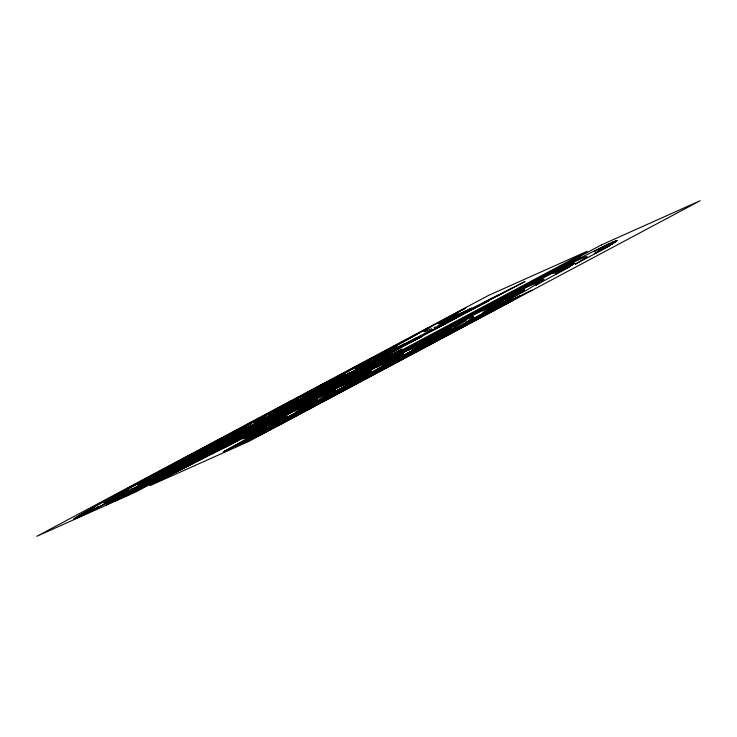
<?xml version="1.0" encoding="UTF-8"?>
<svg xmlns="http://www.w3.org/2000/svg" width="737" height="737" viewBox="0 0 737 737"><rect width="100%" height="100%" fill="white"/><g stroke="black" fill="none" stroke-linecap="round" stroke-linejoin="round"><path stroke-width="1.11" d="M617.026 240.584L600.821 249.493L616.141 241.395L614.234 242.703L598.435 251.133L613.589 243.127L610.347 245.154L594.372 253.675L609.361 245.753L605.27 248.203L575.164 264.251L577.393 262.925A336.514 4.698 -27.9 0 0 579.964 261.377L584.524 258.503M439.51 323.469L438.644 323.856L454.13 315.593L454.711 314.985L439.372 323.092L455.024 314.745L456.931 313.437L441.758 321.452L465.885 307.946L433.549 325.321A336.92 4.708 -27.9 0 0 430.979 326.878L426.428 329.743M287.301 405.175L301.166 396.681M317.407 389.118L317.463 389.044A166.691 2.331 -27.9 0 1 317.887 388.694L317.979 388.629M503.574 301.046L487.212 310.074L502.542 301.967L501.003 303.091L485.278 311.475L500.534 303.414L498.746 304.621M574.206 263.385L557.669 272.497L572.99 264.408L571.304 265.606L555.569 273.989L570.659 266.039M433.586 337.997L433.503 338.071A222.463 3.105 -27.9 0 1 432.039 339.121L416.248 347.542L417.124 347.145M317.131 400.099L316.974 400.237A231.04 3.224 -27.9 0 1 315.602 401.214L299.812 409.625L300.687 409.238M388.758 350.876L388.51 351.088A163.015 2.275 -27.9 0 0 388.371 351.273M284.39 406.538L284.141 406.741A164.047 2.294 -27.9 0 0 283.975 406.953A164.047 2.294 -27.9 0 0 284.086 406.99M400.735 355.529L400.431 355.731A199.423 2.782 -27.9 0 1 398.173 357.178L382.236 365.672L383.111 365.285M325.671 384.447L326.012 384.207A202.435 2.828 -27.9 0 1 328.269 382.761L344.207 374.267L329.199 382.19A231.436 3.234 -27.9 0 1 333.023 379.905L370.471 359.14L369.606 359.527M537.761 283.229L527.683 289.577L497.576 305.634L516.886 295.067L501.823 303.018L504.532 301.322M364.004 375.105L363.709 375.308A198.539 2.773 -27.9 0 1 361.112 376.939L345.128 385.469L346.003 385.073M570.226 266.333L569.332 266.932M468.41 320.825L473.559 316.91L472.988 316.864M498.654 304.676L482.606 313.271L497.797 305.247L497.263 305.597M538.526 283.45L535.817 285.237L568.632 267.393M538.765 283.294L544.164 279.12A298.034 4.164 -27.9 0 0 543.224 279.305L541.382 280.014A267.043 3.731 -27.9 0 0 534.786 282.971L530.041 285.219A297.49 4.155 -27.9 0 0 525.122 287.596L476.646 311.714L514.896 291.585M468.17 320.982L465.489 322.742L496.71 305.956M74.962 518.129L75.45 517.816A173.25 2.423 -27.9 0 1 78.518 515.937L94.603 507.36L79.753 515.209A213.021 2.976 -27.9 0 1 84.7 512.326M108.754 500.11L109.251 499.787A182.103 2.543 -27.9 0 1 112.291 497.926L128.367 489.359L113.507 497.208A220.317 3.077 -27.9 0 1 118.335 494.389L147.151 478.599L132.964 486.088L137.193 483.721M504.937 301.074L523.602 290.737L508.3 298.826L508.88 298.374A270.221 3.777 -27.9 0 0 509.166 298.061L524.68 289.788L523.804 290.185M245.854 438.736L246.011 438.644A266.02 3.713 -27.9 0 0 248.747 436.94L264.546 428.51L263.68 428.897M245.467 438.976L260.354 431.117L223.293 451.892L253.399 435.834L281.221 419.058L241.082 438.404L164.102 478.377L193.978 462.79L193.103 463.177M426.603 342.484L411.983 350.186L428.004 341.646M428.086 341.738L445.111 332.599L430.15 340.503M308.591 405.525L281.377 420.578L295.988 412.858L289.549 416.562L259.442 432.619L287.255 415.843L266.37 425.507L200.252 459.105L242.998 436.58M425.267 343.285L397.658 358.569L412.269 350.858M427.405 342.143L424.015 344.142L438.782 336.339L407.939 353.428L438.045 337.371L466.06 320.531L426.834 339.388L348.748 379.914M392.913 360.329L355.916 380.826L370.14 373.318L360.78 378.578L330.673 394.636L345.754 386.151A340.282 4.754 -27.9 0 0 356.312 380.145L371.411 370.895L350.646 380.605L295.942 408.667A329.439 4.597 -27.9 0 0 290.82 411.301L264.362 425.185L265.228 424.798M84.691 512.335L128.183 488.336L127.317 488.732M409.864 352.231L375.686 370.628L403.692 353.778L394.7 357.602M222.998 438.478L209.4 446.769L258.659 422.522M224.877 437.4L205.006 448.041L219.58 440.348L218.253 441.113A220.529 3.077 -27.9 0 0 213.417 443.932L197.313 452.518L212.21 444.651A182.14 2.543 -27.9 0 0 209.161 446.511L192.891 455.245L193.767 454.858M300.76 396.727L301.654 396.211L287.172 403.858L312.82 389.882M222.952 438.414L226.849 436.286M225.034 437.234L228.958 435.088M226.72 436.276L231.225 433.807A337.878 4.717 -27.9 0 1 237.213 430.445M199.902 450.473L177.295 463.923L225.725 440.035M229.695 434.6L230.312 434.25L216.088 441.758L238.493 429.726M387.984 349.78L380.642 353.815A340.393 4.754 -27.9 0 0 370.094 359.822L355.004 369.099L371.678 361.388L421.638 335.934M417.234 334.211L382.733 353.272L397.492 345.478L396.488 346.068A230.865 3.224 -27.9 0 0 392.637 348.361L376.671 356.874L391.706 348.933A199.395 2.782 -27.9 0 0 389.458 350.379L373.438 358.974L374.304 358.587M199.322 450.694L209.925 444.853M356.247 366.658L395.677 345.358L388.731 349.264M384.677 351.54L429.109 327.532L403.001 341.719L403.867 341.332M139.579 482.385L132.955 486.005A332.829 4.643 -27.9 0 0 123.401 491.376L103.853 503.058L120.757 495.19L164.996 472.592M176.134 462.873L143.503 481.943L188.432 459.842M205.955 447.073L171.214 466.06L185.779 458.368L184.453 459.133A220.529 3.077 -27.9 0 0 179.625 461.952L163.513 470.538L178.409 462.67A182.14 2.543 -27.9 0 0 175.369 464.531L159.1 473.265L159.966 472.878M237.102 430.436L243.809 426.76M349.246 370.462L345.229 372.719A298.282 4.164 -27.9 0 0 341.378 374.884L312.958 390.481L327.652 382.724L326.491 383.397A226.941 3.169 -27.9 0 0 322.373 385.829M114.244 495.697L155.516 473.421L142.011 481.021M136.916 483.785L142.352 480.754M147.63 477.889L189.335 455.383M177.488 462.117L137.57 485.038L153.637 477.622L197.304 455.291M175.719 462.965L186.24 457.244M205.697 447.129L259.148 418.165L250.138 423.167M239.488 429.109L291.161 401.094L262.971 416.387L263.837 416M276.919 409.026L237.277 430.832L251.824 423.149L250.46 423.932A212.965 2.976 -27.9 0 0 245.513 426.815L229.391 435.41L244.279 427.552A173.361 2.423 -27.9 0 0 241.211 429.422L224.96 438.147L225.826 437.76M180.353 460.385L225.347 436.184M216.346 441.196L222.915 437.538M338.219 381.425L377.058 360.356L383.636 357.408L327.523 387.487L330.941 385.958L328.693 387.174A257.066 3.593 -27.9 0 1 315.961 394.028L308.775 397.584L312.156 396.073A261.46 3.648 -27.9 0 1 299.83 402.678L288.139 408.943M144.489 479.649L161.541 470.547L160.666 470.943M213.748 442.633L196.678 451.735L197.544 451.348M247.54 424.613L230.469 433.715L231.344 433.328M322.382 385.829L306.362 394.369L321.35 386.455A198.529 2.773 -27.9 0 0 318.817 388.049L302.695 396.699L303.561 396.313M107.501 501.151L123.07 492.924L122.204 493.311M324.916 385.165A164.038 2.294 -27.9 0 0 324.999 385.175L340.595 376.939L339.72 377.326M176.889 464.596L160.942 473.025L161.818 472.638M217.019 443.573L200.731 452.177L201.606 451.79M333.032 381.637L349.264 373.06L348.389 373.447M466.853 310.378L450.814 318.854L451.68 318.467M137.322 486.742L154.254 477.788L140.233 485.259A212.302 2.966 -27.9 0 0 150.716 479.916L170.394 469.552L156.714 476.848L160.804 474.748M253.04 425.406L239.322 432.72L256.623 423.563M222.832 441.592L205.531 450.74L219.248 443.425L216.825 444.669A212.33 2.966 -27.9 0 1 206.351 450.003L189.391 458.976L203.44 451.486A188.681 2.635 -27.9 0 1 194.909 455.788L176.475 465.489L177.35 465.102M238.595 433.476L225.255 440.597L247.402 428.934A304.538 4.256 -27.9 0 0 252.69 426.198L284.473 409.726L231.142 437.824M272.395 415.456L259.046 422.577L281.193 410.914A304.538 4.256 -27.9 0 0 286.49 408.178L293.271 404.631M344.179 377.187L330.563 384.447L363.986 366.989M195.416 456.876L213.38 447.377L212.505 447.764M266.499 419.049L248.516 428.556L249.392 428.169M300.291 401.029L282.317 410.537L283.183 410.15M318.264 391.706L266.997 418.736M454.913 318.854L409.155 342.981M285.228 410.5L210.257 450.445A253.344 3.538 -27.9 0 1 196.825 457.566L189.455 461.205L192.643 459.777A270.304 3.777 -27.9 0 1 184.167 464.255L168.395 472.334L171.546 470.925M271.428 421.149L317.196 397.013M288.066 413.66L273.768 421.288L290.433 412.471A229.594 3.206 -27.9 0 1 297.444 408.98L298.936 408.234L284.408 415.981L309.789 402.946A173.895 2.432 -27.9 0 1 313.345 401.297M355.464 378.468L340.77 386.299L358.099 377.187A134.337 1.879 -27.9 0 1 361.885 375.419M365.073 374.203A160.279 2.239 -27.9 0 0 365.036 374.184L349.458 382.411L350.324 382.024M503.426 300.751L487.848 308.987L488.714 308.6M311.631 403.701L295.62 412.232L310.572 404.337M259.175 433.467L223.818 451.753L494.785 307.265L501.363 304.317L234.9 446.576L250.359 438.893M268.259 428.787L505.868 302.087L512.445 299.139L252.404 437.52L255.702 436.046M276.412 426.52L512.169 300.797M504.43 303.598L520.681 295.5L249.714 439.998L243.136 442.937L502.993 304.639L499.714 306.113M270.571 429.625L254.44 437.658L525.417 293.169L531.985 290.221M158.842 477.622L241.34 434.139A252.809 3.528 -27.9 0 0 254.339 427.22L261.617 423.618L258.328 425.092A254.035 3.547 -27.9 0 0 271.142 418.248L384.778 357.058L391.356 354.119L297.757 404.576A271.354 3.786 -27.9 0 1 226.876 442.375L113.82 501.547L158.077 478.47L154.936 479.879M164.462 474.849L146.976 483.619L150.09 482.228M145.558 484.605L106.165 504.808L162.61 475.107A270.553 3.777 -27.9 0 0 226.554 441.242L274.984 415.41A270.249 3.777 -27.9 0 0 338.283 381.388M327.698 386.335L318.845 390.923A337.638 4.717 -27.9 0 1 313.52 393.678L271.363 415.631L285.053 408.335L282.575 409.606A201.256 2.81 -27.9 0 1 272.027 414.986L255.066 423.95L269.116 416.46A177.073 2.469 -27.9 0 1 260.612 420.753L242.215 430.436L243.081 430.049M289.982 406.373L350.305 374.626L314.671 393.291L315.537 392.895M200.381 454.305L248.461 428.934L217.304 445.074A306.214 4.275 -27.9 0 1 199.045 454.508M166.857 472.177L214.642 446.963L181.846 463.96A335.372 4.68 -27.9 0 1 167.456 471.385M446.06 323.359L404.88 344.594M400.366 347.597L391.633 352.102A328.794 4.588 -27.9 0 1 386.51 354.746L365.921 365.589L366.796 365.202M404.908 345.248L421.822 336.496L368.15 364.741A386.299 5.389 -27.9 0 1 362.217 367.8L334.441 382.171M258.963 422.891L257.01 423.904A306.518 4.284 -27.9 0 1 238.742 433.338L230.045 437.879M225.172 440.91L223.219 441.924A306.518 4.284 -27.9 0 1 204.941 451.357L189.602 459.363M190.063 459.648L188.322 460.551A311.005 4.339 -27.9 0 1 181.274 464.199L176.797 466.512L190.109 459.409L161.412 474.499M468.465 311.281L417.649 337.629L431.532 330.222L429.238 331.401A240.059 3.353 -27.9 0 1 419.74 336.219L402.899 345.128L417.059 337.574A201.745 2.819 -27.9 0 1 409.136 341.553L390.905 351.144L405.35 343.442L403.369 344.428A162.398 2.266 -27.9 0 1 398.1 347.016L381.84 355.612L382.715 355.216M430.952 331.208L488.355 301.018L455.079 318.412L455.954 318.025M379.454 358.375L347.735 374.912L361.563 367.542L359.168 368.758A234.523 3.27 -27.9 0 1 349.347 373.76L332.461 382.687L346.574 375.161A198.843 2.773 -27.9 0 1 338.375 379.288L320.07 388.924L334.478 381.241L333.962 381.499A165.475 2.312 -27.9 0 1 330.489 383.212L310.719 393.54L311.585 393.143M404.908 345.174L365.616 365.322A237.305 3.317 -27.9 0 1 356.137 370.131L370.278 362.595L353.465 371.485A202.758 2.828 -27.9 0 1 345.561 375.455L343.903 376.285L358.32 368.601L339.333 378.56A162.536 2.266 -27.9 0 1 334.543 380.909M265.071 419.196L272.994 415.115A337.113 4.708 -27.9 0 0 289.355 406.658M259.553 422.025L267.651 417.897M225.881 440.017L231.105 437.271M337.426 386.593L303.828 404.134L304.703 403.747M299.065 406.888L230.552 442.946L308.14 403.093L334.967 390.26L311.705 404.162A293.437 4.1 -27.9 0 1 307.79 406.363L289.844 416.414L337.242 390.674A297.472 4.155 -27.9 0 0 341.102 388.5L343.304 387.257L328.942 394.848L355.989 379.988A226.987 3.169 -27.9 0 0 360.098 377.565M257.747 422.955L259.682 421.997M252.128 425.875L250.617 426.649A212.33 2.966 -27.9 0 1 240.142 431.983L223.182 440.956L237.231 433.457A188.681 2.635 -27.9 0 1 228.71 437.769M223.845 441.067L229.29 438.202M361.314 373.484L316.495 397.114L386.52 361.683A162.416 2.266 -27.9 0 1 391.789 359.094L377.068 366.943L394.341 357.86A144.673 2.018 -27.9 0 1 398.063 356.118M317.555 397.565L285.569 414.249L286.435 413.862M180.215 470.123L210.625 454.287L209.75 454.674M335.372 381.591L298.549 400.173M331.899 383.47L313.105 393.374L326.998 385.976L324.695 387.146A237.342 3.317 -27.9 0 1 315.224 391.955L298.384 400.854L312.552 393.3A202.786 2.828 -27.9 0 1 304.648 397.271L286.426 406.861L300.871 399.159L298.421 400.375A162.555 2.266 -27.9 0 1 293.63 402.724L277.37 411.32L278.245 410.924M362.613 372.867L377.98 364.972M379.021 364.493L390.997 358.394M381.158 363.35L382.733 362.549M355.123 377.528L323.829 393.844L324.704 393.457M259.774 428.004L229.244 443.914L230.119 443.517M196.724 461.694L225.596 446.677L224.73 447.064M399.122 347.449L358.274 367.358L373.364 358.071A340.964 4.763 -27.9 0 1 383.94 352.056M390.288 358.707L393.143 357.261M511.791 288.195L507.904 290.166A258.807 3.611 -27.9 0 1 504.108 292.082L484.734 302.253L485.609 301.866M480.46 304.869L525.039 281.47L497.696 295.712L498.571 295.325M556.555 269.373L516.001 290.728L531.58 282.833M451.081 325.69L478.202 311.594L477.327 311.991M395.962 355.824L398.008 354.792A271.695 3.796 -27.9 0 1 406.354 350.582L423.047 341.756L408.74 349.384A225.172 3.141 -27.9 0 1 415.806 345.856L433.78 336.404L400.652 353.99L415.171 346.252L413.66 346.998A225.163 3.141 -27.9 0 0 406.603 350.526L389.928 359.343L404.217 351.724A271.557 3.796 -27.9 0 0 395.861 355.934L393.825 356.966M274.938 420.283L245.891 435.401L246.766 435.014M211.501 454.185L213.537 453.163A266.886 3.722 -27.9 0 1 221.819 448.99L238.493 440.164L224.177 447.801A229.649 3.206 -27.9 0 1 231.188 444.3L257.37 430.85L242.565 438.736L243.542 438.275A173.95 2.432 -27.9 0 1 247.088 436.626L263.026 428.206L262.16 428.593M499.032 294.625L456.931 315.961L471.735 308.066L467.7 309.982M569.719 262.722L567.048 264.067A258.54 3.611 -27.9 0 0 563.252 265.983L542.478 276.882L543.344 276.486M496.996 301.663L438.395 332.12L465.204 318.154L464.338 318.55M463.932 319.204L489.617 305.883L488.751 306.27M444.816 328.951L406.308 349.227L457.594 323.746M228.71 437.769L210.266 447.47L211.141 447.083M127.004 491.947L128.818 491.035A188.819 2.635 -27.9 0 0 137.331 486.733M344.087 384.106L345.8 383.249L331.42 390.914L348.509 381.895A159.238 2.22 -27.9 0 1 355.474 378.459M93.083 510.032L94.88 509.129A177.138 2.469 -27.9 0 0 103.364 504.845L120.297 495.89L106.285 503.371A201.533 2.81 -27.9 0 0 116.842 497.982L156.566 477.3L143.273 484.384L147.759 482.072A337.804 4.717 -27.9 0 0 153.084 479.317L179.883 465.231L179.008 465.627M526.218 285.919L500.543 299.24L501.418 298.844M456.286 323.211L430.5 336.588L431.366 336.201M580.903 257.13L555.44 270.341L556.315 269.945M537.107 280.484L511.847 293.584L512.722 293.197M475.172 313.584L476.406 312.976A256.494 3.584 -27.9 0 1 482.772 309.835L499.124 301.184L484.476 308.996A261.174 3.648 -27.9 0 1 489.479 306.574L490.022 306.306M467.065 317.84L441.914 330.876L442.78 330.489M385.543 362.171L368.003 371.411L382.42 363.719L380.753 364.557A201.735 2.819 -27.9 0 0 372.83 368.537L356.017 377.427L370.149 369.891A239.986 3.353 -27.9 0 0 360.651 374.709L341.259 384.917L342.134 384.53M385.396 362.143L394.046 357.915M421.02 343.285L419.224 344.161L442.025 332.378L427.22 340.273L428.188 339.812A178.584 2.497 -27.9 0 1 431.753 338.154L447.7 329.725L446.825 330.121M449.257 320.429L442.78 323.571A307.559 4.293 -27.9 0 1 437.953 325.865L436.884 326.362M420.569 343.599L423.674 342.088L408.897 349.974L426.041 340.955A178.64 2.497 -27.9 0 1 429.607 339.296M181.127 462.606L180.611 462.854A138.574 1.935 -27.9 0 1 176.898 464.596M115.147 497.797L131.803 489.018L130.928 489.405M490.16 306.242L506.734 297.499L491.911 305.404L494.463 304.473A253.86 3.547 -27.9 0 1 497.779 302.944M214.531 444.77L214.403 444.835A138.574 1.935 -27.9 0 1 210.69 446.576L194.743 455.005L195.609 454.618M114.889 497.926L114.502 498.111A138.464 1.935 -27.9 0 1 110.771 499.852M81.31 515.836L98.058 507.01L97.192 507.397M81.052 515.955L80.803 516.075A145.143 2.027 -27.9 0 1 77.127 517.798M246.674 427.635L246.554 427.69A145.005 2.027 -27.9 0 1 242.888 429.404L226.941 437.833L227.816 437.446M494.684 304.095L517.328 292.598L516.462 292.985M494.251 304.574L452.601 325.551L453.476 325.155M525.573 287.67L536.306 282.861M435.862 326.841L433.955 327.716M464.992 311.235L445.986 321.056L446.862 320.669M568.227 265.384L567.066 265.91A267.365 3.731 -27.9 0 0 564.892 266.914L522.671 288.185L523.537 287.798M609.232 243.514L566.431 264.85L567.306 264.454M431.781 328.702L427.045 330.775M595.063 251.142L594.188 251.538L613.258 241.736M598.978 249.428L598.103 249.815L615.957 240.677M601.521 248.443L600.646 248.839L617.016 240.483L601.549 248.728L602.415 248.341M461.04 313.032L458.423 314.183M440.404 323.359L439.538 323.755L457.235 314.681M442.946 322.382L442.071 322.769L458.359 314.211M554.058 273.012L553.183 273.399L569.443 264.832A264.454 3.694 -27.9 0 1 571.488 263.957L571.93 263.772M557.596 271.502L556.721 271.889L573.92 263.091M559.401 270.903L558.535 271.29L574.335 263.118L558.775 271.538L559.641 271.152M520.396 291.262L521.271 290.866L502.275 300.622M523.012 290.24L523.878 289.844L506.116 298.946M421.638 336.247L422.513 335.86L387.137 354.654L388.003 354.257M373.981 359.131L373.115 359.518L388.998 351.18A144.784 2.018 -27.9 0 0 390.942 350.379M376.754 358.025L375.879 358.412L391.826 349.992A144.645 2.018 -27.9 0 0 395.548 348.242M483.601 310.581L482.726 310.968L498.645 302.557A252.662 3.528 -27.9 0 1 500.939 301.58L501.363 301.405M487.01 309.135L486.134 309.531L503.233 300.779M488.999 308.821L488.134 309.208L503.611 300.77M336.017 377.519L335.142 377.906L362.512 363.037L314.478 389.136A294.846 4.118 -27.9 0 0 311.272 390.942A319.526 4.459 -27.9 0 0 303.902 395.124L278.346 408.934L293.105 401.14L292.101 401.729A231.363 3.234 -27.9 0 0 288.278 404.014L272.312 412.527L287.347 404.585A202.408 2.828 -27.9 0 0 285.09 406.032L269.069 414.627L269.935 414.24M340.089 376.754L340.964 376.367L325.008 384.963A164.038 2.294 -27.9 0 0 324.897 385.138M342.438 376.248L343.313 375.861L327.403 384.263A143.466 1.999 -27.9 0 1 325.487 385.046L325.238 385.129M449.929 328.831L450.804 328.444L434.867 336.827A178.188 2.487 -27.9 0 0 432.637 337.758M450.454 328.923L451.33 328.536L435.678 336.91A222.408 3.105 -27.9 0 1 434.185 337.97M299.452 397.013L298.577 397.409L324.648 383.231L279.526 407.736A340.78 4.754 -27.9 0 0 268.968 413.743L253.878 423.02L300.632 400.117L383.894 356.717L350.619 374.12L351.485 373.733M448.501 330.342L449.377 329.946L433.559 338.384A264.242 3.685 -27.9 0 1 430.767 340.125M409.173 348.702L410.048 348.315L376.929 365.902L377.805 365.506M302.907 397.031L302.032 397.427L317.859 389.118A134.521 1.879 -27.9 0 0 319.72 388.371M305.523 396.009L304.648 396.405L320.595 387.975A134.337 1.879 -27.9 0 0 324.372 386.197M394.194 356.321L395.069 355.934L361.95 373.521L362.816 373.125M415.447 346.924L414.572 347.32L430.491 338.9A178.243 2.487 -27.9 0 1 432.628 338.007L432.969 337.878M418.552 345.644L417.676 346.031L433.789 337.703L418.201 346.123L419.077 345.736M377.657 364.769L378.523 364.382L345.404 381.969L346.279 381.573M269.567 414.811L268.701 415.198L284.574 406.861A143.485 1.999 -27.9 0 0 286.49 406.087M272.294 413.733L271.419 414.12L287.356 405.691A143.116 1.999 -27.9 0 0 291.078 403.95M383.903 363.746L383.028 364.133L398.938 355.731A144.802 2.018 -27.9 0 1 400.891 354.93L401.149 354.847M386.667 362.641L385.801 363.037L401.389 354.792A163.024 2.275 -27.9 0 1 401.508 354.81A163.024 2.275 -27.9 0 1 401.37 355.031L385.479 363.581L386.345 363.184M347.717 383.047L346.841 383.433L362.751 375.032A134.521 1.879 -27.9 0 1 364.612 374.276L364.833 374.212M225.034 438.552L224.168 438.939L240.032 430.611A143.227 1.999 -27.9 0 0 242.022 429.791M233.712 434.673L232.846 435.06L249.106 426.456A140.187 1.953 -27.9 0 0 256.605 422.762M349.67 382.743L348.804 383.139L364.585 374.7A160.279 2.239 -27.9 0 0 365.082 374.23M304.63 404.53L303.755 404.926L323.294 394.636A234.495 3.27 -27.9 0 1 333.124 389.633L319.038 397.151L335.897 388.233A198.843 2.773 -27.9 0 1 344.096 384.106M192.882 455.696L192.007 456.092L207.852 447.774A137.579 1.925 -27.9 0 0 209.815 446.963M299.167 408.924L298.301 409.321L314.211 400.91A174.162 2.432 -27.9 0 1 316.284 400.044L316.615 399.924M302.179 407.699L301.304 408.086L317.343 399.776L301.755 408.224L302.631 407.828M261.736 427.405L260.861 427.792L279.784 417.833A266.849 3.722 -27.9 0 1 288.066 413.66M167.806 469.81L166.94 470.206L183.218 461.592A141.725 1.981 -27.9 0 0 190.855 457.815M159.081 473.716L158.215 474.112L174.061 465.793A137.579 1.925 -27.9 0 0 176.023 464.992M265.163 427.359L266.039 426.972L250.036 435.374A174.208 2.432 -27.9 0 0 247.964 436.24M265.615 427.488L266.49 427.101L250.727 435.558A230.985 3.224 -27.9 0 1 249.355 436.534M123.088 492.473L123.954 492.076L108.21 500.478A137.303 1.916 -27.9 0 0 107.445 501.123A137.303 1.916 -27.9 0 1 107.455 501.142M140.463 484.688L141.338 484.301L124.728 493.081A141.937 1.981 -27.9 0 1 117.091 496.858M124.931 492.233L125.806 491.837L109.887 500.248A137.423 1.916 -27.9 0 1 107.934 501.049L107.722 501.114M89.297 510.492L90.172 510.096L74.428 518.489A135.009 1.889 -27.9 0 0 73.728 519.088A135.009 1.889 -27.9 0 0 73.792 519.134L89.38 510.888L88.504 511.285M106.561 502.772L107.436 502.376L90.844 511.156A140.104 1.953 -27.9 0 1 83.336 514.859M91.287 510.17L92.162 509.783L76.252 518.185A143.3 1.999 -27.9 0 1 74.262 519.005L74.069 519.069M583.897 257.48L572.971 262.4A307.357 4.293 -27.9 0 0 568.798 264.38L561.668 267.826A287.494 4.017 -27.9 0 0 531.644 282.796M508.558 298.015L508.77 297.96A253.556 3.538 -27.9 0 1 509.193 297.978M454.858 315.574L454.204 315.694M457.769 323.654A271.198 3.786 -27.9 0 1 473.182 316.763M497.107 301.608A269.899 3.768 -27.9 0 1 525.665 287.623M536.499 282.759A270.682 3.777 -27.9 0 1 537.807 283.211M584.026 257.406A300.235 4.192 -27.9 0 1 584.413 258.558M397.252 357.749A230.911 3.224 -27.9 0 1 393.401 360.043M431.421 339.527A264.297 3.694 -27.9 0 1 428.621 341.268M480.386 304.915A287.596 4.017 -27.9 0 1 449.321 320.402M426.907 330.849A300.558 4.201 -27.9 0 1 426.548 329.688M207.401 447.884A137.211 1.916 -27.9 0 1 207.364 447.866A137.211 1.916 -27.9 0 1 208.138 447.193M224.656 439.796A141.725 1.981 -27.9 0 1 217 443.582M331.991 382.135A143.098 1.999 -27.9 0 1 328.269 383.876M388.491 351.319A163.015 2.275 -27.9 0 1 388.381 351.3M298.384 400.265A140.362 1.962 -27.9 0 1 287.117 405.313M239.553 430.74A135.203 1.889 -27.9 0 1 239.507 430.721A135.203 1.889 -27.9 0 1 240.207 430.095M173.61 465.904A137.211 1.916 -27.9 0 1 173.573 465.885A137.211 1.916 -27.9 0 1 174.347 465.213M314.985 401.61A266.158 3.713 -27.9 0 1 312.248 403.323M341.922 381.047L281.985 413.236A267.42 3.731 -27.9 0 1 272.395 418.367L263.57 423.066A264.307 3.694 -27.9 0 1 252.201 429.118L124.654 496.535L226.056 443.554A297.877 4.155 -27.9 0 0 243.56 434.268L258.779 426.179A266.868 3.722 -27.9 0 0 289.899 409.588L303.165 402.485A297.361 4.155 -27.9 0 0 315.777 395.723L402.153 349.126L395.576 352.074L341.922 381.047M488.456 295.454L36.85 536.278L135.507 492.123L587.122 251.308L488.456 295.454M601.493 244.877L149.878 485.692L248.544 441.546L700.15 200.722L601.493 244.877"/></g></svg>
